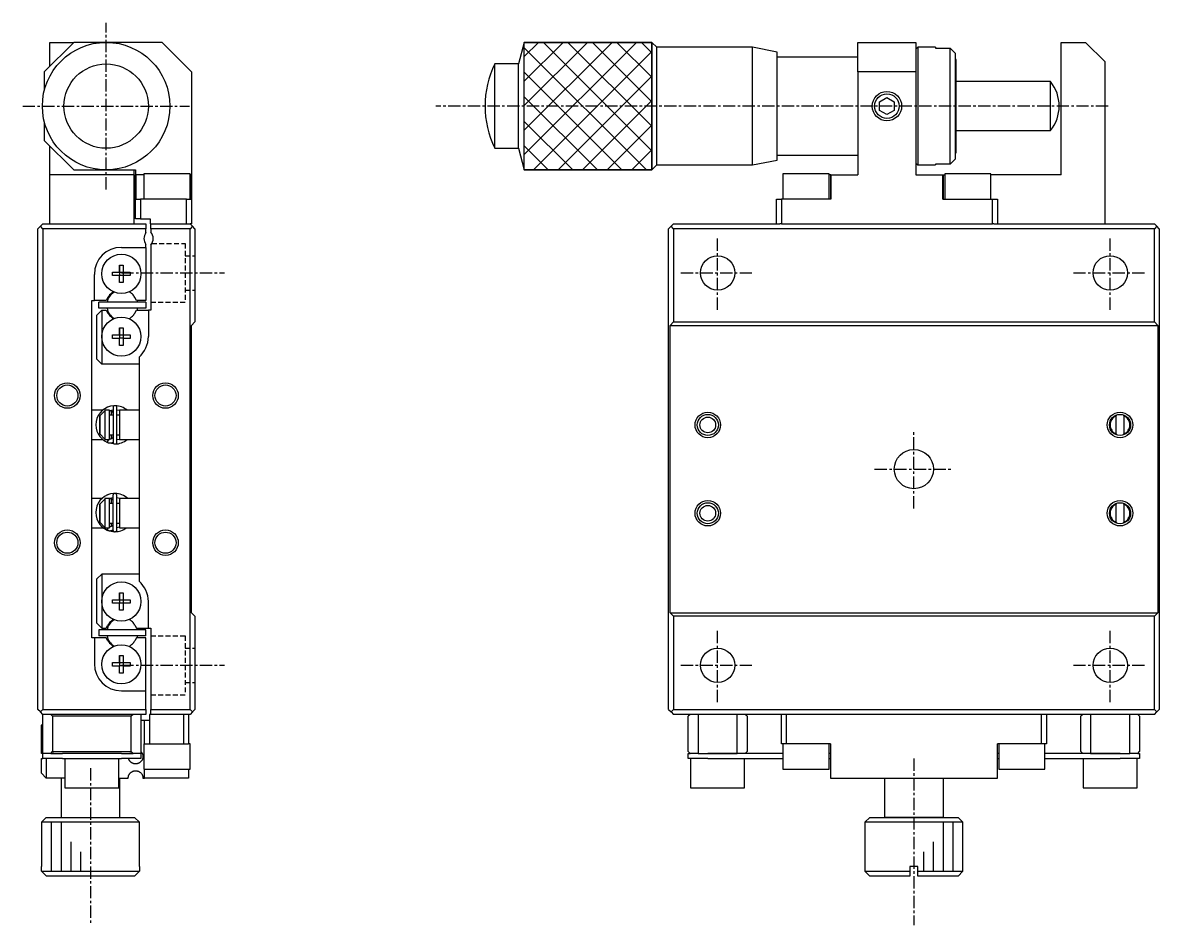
# Model space of a CAD drawing. Extents: x 10 to 344, y 10 to 232.
# Drawn here: x 228.5 to 344.3, y 100.5 to 192.5 of the extents above; entities that cross this region are included whole.
import ezdxf

# ---------------------------------------------------------------- set-up
doc = ezdxf.new("R2010")
doc.units = 0
doc.linetypes.add('CENTER', pattern=[2, 1.25, -0.25, 0.25, -0.25])
doc.linetypes.add('DASHED', pattern=[0.75, 0.5, -0.25])
doc.layers.get('0').update_dxf_attribs({"linetype": 'CONTINUOUS'})
doc.layers.add('CENTER', color=1, linetype='CENTER')

msp = doc.modelspace()

# ---------------------------------------------------------------- linework, layer by layer
at = {"color": 7, "linetype": 'CONTINUOUS'}
for p, q in [((233.65, 190.5), (230.65, 187.5)), ((231.2, 190.5), (233.65, 190.5)), ((231.2, 188.05), (231.2, 190.5)), ((236.95, 190.5), (233.65, 190.5)), ((242.65, 190.5), (236.95, 190.5)), ((245.65, 187.5), (242.65, 190.5)), ((279.555067, 190.499999), (278.965579, 188.3)), ((279.555067, 190.499999), (292.555068, 190.499999)), ((279.555067, 177.500001), (279.555067, 190.499999)), ((292.555068, 184.000246), (292.555068, 190.499999)), ((293.05507, 189.999996), (292.555068, 190.499999)), ((292.555068, 190.499999), (292.555068, 177.500001)), ((293.05507, 184.000227), (293.05507, 189.999996)), ((302.805075, 189.999996), (293.05507, 189.999996)), ((302.805075, 184.000227), (302.805075, 189.999996)), ((305.305074, 189.499997), (302.805075, 189.999996)), ((313.555074, 187.5), (313.555074, 190.5)), ((313.555074, 190.5), (319.455074, 190.5)), ((319.455074, 190.5), (319.455074, 187.5)), ((319.655074, 190), (319.455074, 189.8)), ((319.655074, 190), (319.655074, 178)), ((321.455074, 190), (319.655074, 190)), ((321.455074, 190), (321.455074, 189.91608)), ((334.255074, 177), (334.255074, 190.5)), ((334.255074, 190.5), (336.755074, 190.5)), ((338.755074, 188.5), (336.755074, 190.5)), ((305.305074, 184.000208), (305.305074, 189.499997)), ((313.555074, 189), (305.305074, 189)), ((321.455074, 189.91608), (322.955074, 189.91608)), ((322.955074, 178.08392), (322.955074, 189.91608)), ((322.955074, 189.91608), (323.455074, 189.408327)), ((323.455074, 189.408327), (323.455074, 178.591673)), ((276.555068, 184.000163), (276.555068, 188.3)), ((278.965579, 188.3), (276.555068, 188.3)), ((278.965579, 184.000163), (278.965579, 188.3)), ((323.555074, 188.75), (323.455074, 188.75)), ((323.555074, 179.25), (323.555074, 188.75)), ((338.755074, 172), (338.755074, 188.5)), ((230.65, 187.5), (230.65, 185.599996)), ((245.65, 187.5), (245.65, 177)), ((313.555074, 187.5), (313.555074, 177)), ((319.455074, 187.5), (313.555074, 187.5)), ((319.455074, 187.5), (319.455074, 177)), ((333.177565, 186.499996), (323.555074, 186.499996)), ((333.177565, 184.000095), (333.177565, 186.499996)), ((315.755074, 184.433013), (316.505074, 184.866025)), ((315.755074, 183.566987), (315.755074, 184.433013)), ((316.505074, 184.866025), (317.255074, 184.433013)), ((317.255074, 184.433013), (317.255074, 183.566987)), ((276.555068, 179.7), (276.555068, 184.000163)), ((278.965579, 179.7), (278.965579, 184.000163)), ((279.555067, 177.500001), (279.555067, 184.000246)), ((293.05507, 178.000004), (293.05507, 184.000227)), ((302.805075, 178.000004), (302.805075, 184.000227)), ((305.305074, 178.500003), (305.305074, 184.000208)), ((316.505074, 183.133975), (315.755074, 183.566987)), ((317.255074, 183.566987), (316.505074, 183.133975)), ((333.177565, 181.500004), (333.177565, 184.000095)), ((230.65, 182.400004), (230.65, 180.5)), ((323.555074, 181.500004), (333.177565, 181.500004)), ((230.65, 180.5), (233.65, 177.5)), ((231.2, 177), (231.2, 179.95)), ((276.555068, 179.7), (278.965579, 179.7)), ((278.965579, 179.7), (279.555067, 177.500001)), ((302.805075, 178.000004), (305.305074, 178.500003)), ((305.305074, 179), (313.555074, 179)), ((323.455074, 178.591673), (322.955074, 178.08392)), ((323.455074, 179.25), (323.555074, 179.25)), ((233.65, 177.5), (236.95, 177.5)), ((236.95, 177.5), (239.95, 177.5)), ((239.8, 177), (239.8, 177.5)), ((239.95, 177.5), (239.95, 177)), ((292.555068, 177.500001), (279.555067, 177.500001)), ((292.555068, 177.500001), (293.05507, 178.000004)), ((293.05507, 178.000004), (302.805075, 178.000004)), ((319.455074, 178.2), (319.655074, 178)), ((319.655074, 178), (321.455074, 178)), ((321.455074, 178.08392), (321.455074, 178)), ((322.955074, 178.08392), (321.455074, 178.08392)), ((239.8, 177), (231.2, 177)), ((231.2, 172), (231.2, 177)), ((239.8, 172), (239.8, 177)), ((239.95, 177), (239.990264, 177)), ((239.95, 174.5), (239.95, 177)), ((239.990264, 177), (239.990264, 174.5)), ((240.8, 177), (239.990264, 177)), ((245.5, 177.1), (240.8, 177.1)), ((240.8, 177.1), (240.8, 174.5)), ((245.5, 174.5), (245.5, 177.1)), ((245.580821, 177), (245.5, 177)), ((245.580821, 174.5), (245.580821, 177)), ((245.580821, 177), (245.65, 177)), ((245.65, 177), (245.65, 174.5)), ((310.605074, 177.1), (305.905074, 177.1)), ((305.905074, 177.1), (305.905074, 174.5)), ((310.605074, 174.5), (310.605074, 177.1)), ((310.773229, 177), (310.605074, 177)), ((310.773229, 174.5), (310.773229, 177)), ((310.773229, 177), (310.802602, 177)), ((310.802602, 177), (310.802602, 174.5)), ((310.802602, 177), (313.555074, 177)), ((319.455074, 177), (322.207546, 177)), ((322.207546, 174.5), (322.207546, 177)), ((322.207546, 177), (322.236919, 177)), ((322.236919, 177), (322.236919, 174.5)), ((322.236919, 177), (322.405074, 177)), ((327.105074, 177.1), (322.405074, 177.1)), ((322.405074, 177.1), (322.405074, 174.5)), ((327.105074, 174.5), (327.105074, 177.1)), ((334.255074, 177), (327.105074, 177)), ((239.95, 172.5), (239.95, 174.5)), ((239.95, 174.5), (240.45, 174.5)), ((240.45, 174.5), (240.45, 172.5)), ((245.15, 174.5), (240.45, 174.5)), ((245.15, 172), (245.15, 174.5)), ((245.15, 174.5), (245.65, 174.5)), ((245.65, 174.5), (245.65, 172)), ((305.255074, 172), (305.255074, 174.5)), ((305.255074, 174.5), (305.755074, 174.5)), ((305.755074, 174.5), (305.755074, 172)), ((310.802602, 174.5), (305.755074, 174.5)), ((322.207546, 174.5), (327.255074, 174.5)), ((327.255074, 172), (327.255074, 174.5)), ((327.255074, 174.5), (327.755074, 174.5)), ((327.755074, 174.5), (327.755074, 172)), ((230.25, 171.75), (230, 171.5)), ((230, 122.5), (230, 171.5)), ((230.25, 171.75), (230.5, 172)), ((230.5, 171.5), (230.25, 171.75)), ((230.5, 172), (241, 172)), ((241, 171.5), (230.5, 171.5)), ((230.5, 171.5), (230.5, 122.5)), ((240.45, 172.5), (239.95, 172.5)), ((240.45, 172.5), (241.45, 172.5)), ((241, 172), (241, 171.5)), ((241, 171.1), (241, 171.5)), ((241.45, 172.5), (241.45, 172)), ((241.45, 172), (241.5, 172)), ((241.5, 172), (245.5, 172)), ((241.5, 171.5), (241.5, 172)), ((241.5, 171.5), (241.5, 171.161438)), ((245.5, 171.5), (241.5, 171.5)), ((245.65, 172), (245.5, 172)), ((245.5, 172), (245.75, 171.75)), ((245.75, 171.75), (245.5, 171.5)), ((245.5, 122.5), (245.5, 171.5)), ((246, 171.5), (245.75, 171.75)), ((246, 171.5), (246, 162)), ((294.505074, 171.75), (294.255074, 171.5)), ((294.255074, 122.5), (294.255074, 171.5)), ((294.755074, 172), (294.505074, 171.75)), ((294.755074, 171.5), (294.505074, 171.75)), ((294.755074, 172), (305.605074, 172)), ((294.755074, 171.5), (294.755074, 162)), ((343.755074, 171.5), (294.755074, 171.5)), ((305.755074, 172), (305.605074, 172)), ((305.755074, 172), (327.255074, 172)), ((327.405074, 172), (327.255074, 172)), ((327.405074, 172), (343.755074, 172)), ((344.005074, 171.75), (343.755074, 172)), ((344.005074, 171.75), (343.755074, 171.5)), ((343.755074, 162), (343.755074, 171.5)), ((344.255074, 171.5), (344.005074, 171.75)), ((344.255074, 171.5), (344.255074, 122.5)), ((238.5, 169.6), (241, 169.6)), ((241, 169.6), (241, 169.9)), ((241, 169.6), (241, 164.2)), ((241.5, 169.838562), (241.5, 163.2)), ((235.75, 164.2), (235.75, 166.85)), ((237.613639, 166.72), (237.613639, 167.08)), ((237.613639, 167.08), (238.32, 167.08)), ((238.32, 167.786361), (238.68, 167.786361)), ((238.32, 167.08), (238.32, 167.786361)), ((238.32, 167.786361), (238.32, 167.08)), ((238.330372, 167.069628), (238.32, 167.08)), ((238.330372, 167.069628), (238.669628, 167.069628)), ((238.330372, 166.730372), (238.330372, 167.069628)), ((238.669628, 167.069628), (238.68, 167.08)), ((238.669628, 167.069628), (238.669628, 166.730372)), ((238.68, 167.786361), (238.68, 167.08)), ((238.68, 167.08), (239.386361, 167.08)), ((239.386361, 167.08), (239.386361, 166.72)), ((238.32, 166.72), (237.613639, 166.72)), ((238.330372, 166.730372), (238.32, 166.72)), ((238.32, 166.013639), (238.32, 166.72)), ((238.32, 166.013639), (238.32, 166.72)), ((238.68, 166.013639), (238.32, 166.013639)), ((238.669628, 166.730372), (238.330372, 166.730372)), ((238.669628, 166.730372), (238.68, 166.72)), ((238.68, 166.72), (238.68, 166.013639)), ((239.386361, 166.72), (238.68, 166.72)), ((237.125185, 164.49375), (236.955588, 164.2)), ((240.044412, 164.2), (239.874815, 164.49375)), ((235.5, 164.2), (235.75, 164.2)), ((235.5, 162), (235.5, 164.2)), ((236.955588, 164.2), (235.75, 164.2)), ((241, 164), (236.2, 164)), ((236.2, 163.4), (236.2, 164)), ((241, 163.4), (236.2, 163.4)), ((241, 164.2), (240.044412, 164.2)), ((241, 164), (241, 163.4)), ((236, 162.7), (236.5, 163.2)), ((236, 158.2), (236, 162.7)), ((236.5, 163.2), (236.5, 160.5)), ((236.5, 163.2), (236.955588, 163.2)), ((236.955588, 163.2), (237.125185, 162.90625)), ((239.874815, 162.90625), (240.044412, 163.2)), ((240.044412, 163.2), (241.25, 163.2)), ((241.25, 163.2), (241.25, 160.5)), ((241.5, 163.2), (241.25, 163.2)), ((235.5, 129.8), (235.5, 162)), ((238.32, 161.386361), (238.68, 161.386361)), ((238.32, 160.68), (238.32, 161.386361)), ((238.32, 161.386361), (238.32, 160.68)), ((238.68, 161.386361), (238.68, 160.68)), ((245.65, 161.65), (246, 162)), ((245.65, 132.35), (245.65, 161.65)), ((294.405074, 161.65), (294.755074, 162)), ((294.405074, 132.35), (294.405074, 161.65)), ((294.405074, 161.65), (344.105074, 161.65)), ((294.755074, 162), (343.755074, 162)), ((343.755074, 162), (344.105074, 161.65)), ((344.105074, 161.65), (344.105074, 132.35)), ((236.5, 160.5), (236.5, 157.7)), ((237.613639, 160.32), (237.613639, 160.68)), ((237.613639, 160.68), (238.32, 160.68)), ((238.32, 160.32), (237.613639, 160.32)), ((238.330372, 160.669628), (238.32, 160.68)), ((238.330372, 160.330372), (238.32, 160.32)), ((238.32, 159.613639), (238.32, 160.32)), ((238.32, 159.613639), (238.32, 160.32)), ((238.330372, 160.669628), (238.669628, 160.669628)), ((238.330372, 160.330372), (238.330372, 160.669628)), ((238.669628, 160.330372), (238.330372, 160.330372)), ((238.669628, 160.669628), (238.68, 160.68)), ((238.669628, 160.669628), (238.669628, 160.330372)), ((238.669628, 160.330372), (238.68, 160.32)), ((238.68, 160.68), (239.386361, 160.68)), ((238.68, 160.32), (238.68, 159.613639)), ((239.386361, 160.32), (238.68, 160.32)), ((239.386361, 160.68), (239.386361, 160.32)), ((238.68, 159.613639), (238.32, 159.613639)), ((236.5, 157.7), (236, 158.2)), ((240.3, 157.7), (236.5, 157.7)), ((240.3, 158.420938), (240.3, 135.579062)), ((236.593875, 153), (235.5, 153)), ((236.3, 152.416515), (236.8, 152.945683)), ((236.594713, 153), (236.594607, 153)), ((236.595061, 153), (236.594958, 153)), ((236.8, 153), (236.8, 152.945683)), ((237.3, 153), (236.8, 153)), ((236.8, 152.945683), (236.8, 150.054317)), ((237.081276, 153.300011), (237.071022, 153.295589)), ((237.075434, 153.296655), (237.072173, 153.296089)), ((237.133503, 153.320889), (237.080836, 153.300863)), ((237.29982, 152.9586), (237.647848, 153.046046)), ((237.299986, 152.951748), (237.309771, 152.953375)), ((237.3, 150), (237.3, 153)), ((237.309771, 152.953375), (237.324492, 152.955181)), ((237.324492, 152.955181), (237.33929, 152.956234)), ((237.33929, 152.956234), (237.354125, 152.956529)), ((237.354125, 152.956529), (237.368959, 152.956065)), ((237.368959, 152.956065), (237.383752, 152.954845)), ((237.383752, 152.954845), (237.398464, 152.95287)), ((237.398464, 152.95287), (237.413057, 152.950146)), ((237.413057, 152.950146), (237.427492, 152.946682)), ((237.427492, 152.946682), (237.441731, 152.942488)), ((237.441731, 152.942488), (237.455738, 152.937575)), ((237.455738, 152.937575), (237.469476, 152.931959)), ((237.469476, 152.931959), (237.48291, 152.925654)), ((237.48291, 152.925654), (237.496006, 152.91868)), ((237.496006, 152.91868), (237.508731, 152.911056)), ((237.5, 152.5), (237.5, 152.91675)), ((237.508731, 152.911056), (237.521054, 152.902803)), ((237.521054, 152.902803), (237.532945, 152.893943)), ((237.532945, 152.893943), (237.544375, 152.884502)), ((237.544375, 152.884502), (237.555316, 152.874505)), ((237.555316, 152.874505), (237.565744, 152.863978)), ((237.565744, 152.863978), (237.575634, 152.852949)), ((237.64785, 153.258046), (237.64785, 149.758046)), ((237.82591, 153.45682), (237.725286, 153.453193)), ((238.04785, 149.758046), (238.04785, 153.258046)), ((238.047852, 153.045727), (238.300113, 152.991421)), ((238.3, 153), (238.3, 152.5)), ((238.3, 153), (238.3, 150)), ((240.3, 153), (238.3, 153)), ((236.3, 150.583485), (236.3, 152.416515)), ((236.3, 152.416515), (236.3, 150.583485)), ((237.64785, 152.5), (237.3, 152.5)), ((237.575634, 152.852949), (237.584964, 152.841446)), ((237.584964, 152.841446), (237.593711, 152.8295)), ((237.593711, 152.8295), (237.601858, 152.81714)), ((237.601858, 152.81714), (237.609386, 152.804398)), ((237.609386, 152.804398), (237.616278, 152.791305)), ((237.616278, 152.791305), (237.622521, 152.777893)), ((237.622521, 152.777893), (237.628099, 152.764195)), ((237.628099, 152.764195), (237.633003, 152.750245)), ((237.633003, 152.750245), (237.63722, 152.736075)), ((237.63722, 152.736075), (237.640744, 152.721719)), ((237.640744, 152.721719), (237.643566, 152.707212)), ((237.643566, 152.707212), (237.64568, 152.692588)), ((237.64568, 152.692588), (237.647084, 152.677881)), ((237.647084, 152.677881), (237.647773, 152.663126)), ((237.647773, 152.663126), (237.64785, 152.656435)), ((238.3, 152.5), (238.04785, 152.5)), ((238.3, 152.5), (238.3, 150.5)), ((238.3, 152.5), (238.3, 150.5)), ((339.855074, 152.498389), (339.855074, 152.416515)), ((339.855074, 150.583485), (339.855074, 152.416515)), ((340.655074, 152.416515), (340.655074, 152.498389)), ((340.655074, 152.416515), (340.655074, 150.583485)), ((236.8, 150.054317), (236.3, 150.583485)), ((339.855074, 150.583485), (339.855074, 150.501611)), ((340.655074, 150.501611), (340.655074, 150.583485)), ((235.5, 150), (236.61334, 150)), ((236.8, 150.054317), (236.8, 150)), ((236.8, 150), (237.3, 150)), ((237.071964, 149.720038), (237.141641, 149.948326)), ((237.077502, 149.731062), (237.077295, 149.725666)), ((237.077295, 149.725666), (237.077596, 149.72134)), ((237.078215, 149.737496), (237.077502, 149.731062)), ((237.077596, 149.72134), (237.07806, 149.719125)), ((237.07806, 149.719125), (237.080836, 149.71523)), ((237.079429, 149.744927), (237.078215, 149.737496)), ((237.081137, 149.753311), (237.079429, 149.744927)), ((237.080836, 149.71523), (237.111226, 149.703076)), ((237.08333, 149.762594), (237.081137, 149.753311)), ((237.085992, 149.772721), (237.08333, 149.762594)), ((237.089107, 149.783627), (237.085992, 149.772721)), ((237.092658, 149.795247), (237.089107, 149.783627)), ((237.09662, 149.807508), (237.092658, 149.795247)), ((237.100971, 149.820335), (237.09662, 149.807508)), ((237.105683, 149.833648), (237.100971, 149.820335)), ((237.110726, 149.847365), (237.105683, 149.833648)), ((237.116071, 149.861402), (237.110726, 149.847365)), ((237.111226, 149.703076), (237.143887, 149.691823)), ((237.121684, 149.875671), (237.116071, 149.861402)), ((237.12753, 149.890086), (237.121684, 149.875671)), ((237.133573, 149.904556), (237.12753, 149.890086)), ((237.132831, 149.694965), (237.820526, 149.559366)), ((237.139776, 149.918992), (237.133573, 149.904556)), ((237.146101, 149.933306), (237.139776, 149.918992)), ((237.141641, 149.948326), (237.167078, 150.00001)), ((237.143887, 149.691823), (237.17706, 149.682218)), ((237.152508, 149.947409), (237.146101, 149.933306)), ((237.158958, 149.961214), (237.152508, 149.947409)), ((237.165412, 149.974636), (237.158958, 149.961214)), ((237.171828, 149.987591), (237.165412, 149.974636)), ((237.178169, 150), (237.171828, 149.987591)), ((237.17706, 149.682218), (237.210661, 149.674284)), ((237.210661, 149.674284), (237.244608, 149.66804)), ((237.244608, 149.66804), (237.278819, 149.663501)), ((237.278819, 149.663501), (237.313209, 149.660677)), ((237.303514, 150.063718), (237.299988, 150.064344)), ((237.3, 150.5), (237.64785, 150.5)), ((237.318204, 150.06159), (237.303514, 150.063718)), ((237.313209, 149.660677), (237.347695, 149.659576)), ((237.332982, 150.060215), (237.318204, 150.06159)), ((237.347807, 150.059597), (237.332982, 150.060215)), ((237.347695, 149.659576), (237.382191, 149.660199)), ((237.362643, 150.059737), (237.347807, 150.059597)), ((237.377448, 150.060635), (237.362643, 150.059737)), ((237.392184, 150.062287), (237.377448, 150.060635)), ((237.382191, 149.660199), (237.416614, 149.662545)), ((237.406812, 150.064687), (237.392184, 150.062287)), ((237.421294, 150.067828), (237.406812, 150.064687)), ((237.416614, 149.662545), (237.45088, 149.666608)), ((237.435594, 150.071701), (237.421294, 150.067828)), ((237.449673, 150.076292), (237.435594, 150.071701)), ((237.463496, 150.08159), (237.449673, 150.076292)), ((237.45088, 149.666608), (237.484904, 149.672378)), ((237.47703, 150.087577), (237.463496, 150.08159)), ((237.490239, 150.094237), (237.47703, 150.087577)), ((237.484904, 149.672378), (237.518605, 149.679842)), ((237.503093, 150.101551), (237.490239, 150.094237)), ((237.5, 150.099781), (237.5, 150.5)), ((237.515559, 150.109499), (237.503093, 150.101551)), ((237.527608, 150.118058), (237.515559, 150.109499)), ((237.518605, 149.679842), (237.551899, 149.68898)), ((237.539211, 150.127206), (237.527608, 150.118058)), ((237.550342, 150.136918), (237.539211, 150.127206)), ((237.560974, 150.147169), (237.550342, 150.136918)), ((237.551899, 149.68898), (237.584704, 149.699772)), ((237.571083, 150.157932), (237.560974, 150.147169)), ((237.580647, 150.16918), (237.571083, 150.157932)), ((237.589644, 150.180883), (237.580647, 150.16918)), ((237.584704, 149.699772), (237.616942, 149.712191)), ((237.598053, 150.193014), (237.589644, 150.180883)), ((237.605857, 150.205542), (237.598053, 150.193014)), ((237.613037, 150.218437), (237.605857, 150.205542)), ((237.61958, 150.231667), (237.613037, 150.218437)), ((237.616942, 149.712191), (237.648531, 149.726208)), ((237.625469, 150.2452), (237.61958, 150.231667)), ((237.630693, 150.259005), (237.625469, 150.2452)), ((237.635239, 150.273048), (237.630693, 150.259005)), ((237.639099, 150.287296), (237.635239, 150.273048)), ((237.642263, 150.301717), (237.639099, 150.287296)), ((237.644725, 150.316275), (237.642263, 150.301717)), ((237.646479, 150.330937), (237.644725, 150.316275)), ((237.647521, 150.345668), (237.646479, 150.330937)), ((237.64785, 150.359658), (237.647521, 150.345668)), ((237.648531, 149.726208), (237.650289, 149.727044)), ((238.04785, 150.5), (238.3, 150.5)), ((238.300134, 150.024813), (238.047877, 149.970065)), ((238.3, 150.5), (238.3, 150)), ((238.3, 150), (240.3, 150)), ((236.517361, 144), (235.5, 144)), ((236.3, 143.416515), (236.8, 143.945683)), ((236.8, 144), (236.8, 143.945683)), ((237.3, 144), (236.8, 144)), ((236.8, 143.945683), (236.8, 141.054317)), ((237.070537, 144.358054), (237.017626, 144.334468)), ((237.064694, 144.354697), (237.061433, 144.354132)), ((237.122763, 144.378932), (237.070097, 144.358905)), ((237.247174, 144.000113), (237.295054, 144.018886)), ((237.251124, 144.000079), (237.299754, 144.011524)), ((237.295054, 144.018886), (237.637109, 144.104088)), ((237.299754, 144.011524), (237.313753, 144.013224)), ((237.3, 141), (237.3, 144)), ((237.432504, 144), (237.3, 144)), ((237.313753, 144.013224), (237.328551, 144.014276)), ((237.328551, 144.014276), (237.343386, 144.014572)), ((237.343386, 144.014572), (237.35822, 144.014108)), ((237.35822, 144.014108), (237.373012, 144.012887)), ((237.373012, 144.012887), (237.387725, 144.010912)), ((237.387725, 144.010912), (237.402317, 144.008189)), ((237.402317, 144.008189), (237.416752, 144.004725)), ((237.416752, 144.004725), (237.430992, 144.00053)), ((237.430992, 144.00053), (237.444999, 143.995618)), ((237.444999, 143.995618), (237.458737, 143.990001)), ((237.458737, 143.990001), (237.472171, 143.983697)), ((237.472171, 143.983697), (237.485267, 143.976723)), ((237.485267, 143.976723), (237.497992, 143.969098)), ((237.497992, 143.969098), (237.510315, 143.960845)), ((237.5, 143.5), (237.5, 143.967826)), ((237.510315, 143.960845), (237.522206, 143.951986)), ((237.522206, 143.951986), (237.533635, 143.942545)), ((237.533635, 143.942545), (237.544577, 143.932548)), ((237.544577, 143.932548), (237.555005, 143.922021)), ((237.555005, 143.922021), (237.564895, 143.910992)), ((237.564895, 143.910992), (237.574224, 143.899489)), ((237.574224, 143.899489), (237.582972, 143.887543)), ((237.582972, 143.887543), (237.591119, 143.875183)), ((237.591119, 143.875183), (237.598647, 143.862441)), ((237.598647, 143.862441), (237.605539, 143.849347)), ((237.605539, 143.849347), (237.611781, 143.835936)), ((237.611781, 143.835936), (237.61736, 143.822238)), ((237.61736, 143.822238), (237.622263, 143.808287)), ((237.622263, 143.808287), (237.626481, 143.794117)), ((237.626481, 143.794117), (237.630005, 143.779762)), ((237.630005, 143.779762), (237.632826, 143.765255)), ((237.632826, 143.765255), (237.634941, 143.750631)), ((237.634941, 143.750631), (237.636344, 143.735924)), ((237.636344, 143.735924), (237.637034, 143.721168)), ((237.637034, 143.721168), (237.63711, 143.714478)), ((237.63711, 144.316089), (237.63711, 140.816089)), ((237.815171, 144.514862), (237.714547, 144.511236)), ((238.03711, 140.816089), (238.03711, 144.316089)), ((238.037113, 144.10377), (238.332936, 144.035537)), ((238.3, 144), (238.3, 143.5)), ((238.3, 144), (238.3, 141)), ((240.3, 144), (238.3, 144)), ((238.332936, 144.035537), (238.427821, 144.000135)), ((236.3, 141.583485), (236.3, 143.416515)), ((236.3, 143.416515), (236.3, 141.583485)), ((237.63711, 143.5), (237.3, 143.5)), ((238.3, 143.5), (238.03711, 143.5)), ((238.3, 143.5), (238.3, 141.5)), ((238.3, 143.5), (238.3, 141.5)), ((339.855074, 143.498389), (339.855074, 143.416515)), ((339.855074, 141.583485), (339.855074, 143.416515)), ((340.655074, 143.416515), (340.655074, 143.498389)), ((340.655074, 143.416515), (340.655074, 141.583485)), ((236.8, 141.054317), (236.3, 141.583485)), ((237.3, 141.5), (237.63711, 141.5)), ((237.5, 141.164423), (237.5, 141.5)), ((237.60884, 141.289709), (237.602298, 141.27648)), ((237.61473, 141.303243), (237.60884, 141.289709)), ((237.619954, 141.317048), (237.61473, 141.303243)), ((237.6245, 141.331091), (237.619954, 141.317048)), ((237.62836, 141.345339), (237.6245, 141.331091)), ((237.631524, 141.359759), (237.62836, 141.345339)), ((237.633986, 141.374317), (237.631524, 141.359759)), ((237.63574, 141.38898), (237.633986, 141.374317)), ((237.636782, 141.403711), (237.63574, 141.38898)), ((237.63711, 141.4177), (237.636782, 141.403711)), ((238.03711, 141.5), (238.3, 141.5)), ((238.3, 141.5), (238.3, 141)), ((339.855074, 141.583485), (339.855074, 141.501611)), ((340.655074, 141.501611), (340.655074, 141.583485)), ((235.5, 141), (236.677136, 141)), ((236.67718, 141), (236.677391, 141)), ((236.678294, 141), (236.678582, 141)), ((236.8, 141.054317), (236.8, 141)), ((236.8, 141), (237.3, 141)), ((237.061226, 140.778084), (237.128009, 141.000003)), ((237.066733, 140.788707), (237.066559, 140.783468)), ((237.066559, 140.783468), (237.066875, 140.779263)), ((237.067395, 140.79495), (237.066733, 140.788707)), ((237.066875, 140.779263), (237.067321, 140.777167)), ((237.067321, 140.777167), (237.070097, 140.773273)), ((237.068542, 140.802158), (237.067395, 140.79495)), ((237.070166, 140.81029), (237.068542, 140.802158)), ((237.070097, 140.773273), (237.100487, 140.761119)), ((237.072258, 140.819296), (237.070166, 140.81029)), ((237.074805, 140.829123), (237.072258, 140.819296)), ((237.077792, 140.839713), (237.074805, 140.829123)), ((237.081203, 140.851002), (237.077792, 140.839713)), ((237.085015, 140.862923), (237.081203, 140.851002)), ((237.089206, 140.875406), (237.085015, 140.862923)), ((237.093753, 140.888375), (237.089206, 140.875406)), ((237.098626, 140.901754), (237.093753, 140.888375)), ((237.103798, 140.915464), (237.098626, 140.901754)), ((237.100487, 140.761119), (237.133148, 140.749866)), ((237.109238, 140.929421), (237.103798, 140.915464)), ((237.114912, 140.943544), (237.109238, 140.929421)), ((237.120788, 140.957747), (237.114912, 140.943544)), ((237.126831, 140.971948), (237.120788, 140.957747)), ((237.122092, 140.753008), (237.809787, 140.617408)), ((237.133004, 140.98606), (237.126831, 140.971948)), ((237.139271, 141), (237.133004, 140.98606)), ((237.133148, 140.749866), (237.16632, 140.74026)), ((237.16632, 140.74026), (237.199922, 140.732326)), ((237.199922, 140.732326), (237.233869, 140.726082)), ((237.233869, 140.726082), (237.26808, 140.721543)), ((237.26808, 140.721543), (237.30247, 140.71872)), ((237.307465, 141.119633), (237.299987, 141.12062)), ((237.30247, 140.71872), (237.336955, 140.717619)), ((237.322242, 141.118258), (237.307465, 141.119633)), ((237.337068, 141.11764), (237.322242, 141.118258)), ((237.336955, 140.717619), (237.371452, 140.718242)), ((237.351903, 141.11778), (237.337068, 141.11764)), ((237.366709, 141.118678), (237.351903, 141.11778)), ((237.381445, 141.120329), (237.366709, 141.118678)), ((237.371452, 140.718242), (237.405875, 140.720588)), ((237.396073, 141.12273), (237.381445, 141.120329)), ((237.410555, 141.125871), (237.396073, 141.12273)), ((237.405875, 140.720588), (237.440141, 140.724651)), ((237.424854, 141.129743), (237.410555, 141.125871)), ((237.438934, 141.134335), (237.424854, 141.129743)), ((237.452757, 141.139632), (237.438934, 141.134335)), ((237.440141, 140.724651), (237.474165, 140.730421)), ((237.466291, 141.14562), (237.452757, 141.139632)), ((237.4795, 141.15228), (237.466291, 141.14562)), ((237.474165, 140.730421), (237.507866, 140.737884)), ((237.492354, 141.159594), (237.4795, 141.15228)), ((237.50482, 141.167542), (237.492354, 141.159594)), ((237.516869, 141.176101), (237.50482, 141.167542)), ((237.507866, 140.737884), (237.54116, 140.747023)), ((237.528472, 141.185249), (237.516869, 141.176101)), ((237.539603, 141.194961), (237.528472, 141.185249)), ((237.550235, 141.205212), (237.539603, 141.194961)), ((237.54116, 140.747023), (237.573965, 140.757815)), ((237.560344, 141.215975), (237.550235, 141.205212)), ((237.569908, 141.227222), (237.560344, 141.215975)), ((237.578904, 141.238926), (237.569908, 141.227222)), ((237.573965, 140.757815), (237.606203, 140.770234)), ((237.587314, 141.251057), (237.578904, 141.238926)), ((237.595117, 141.263585), (237.587314, 141.251057)), ((237.602298, 141.27648), (237.595117, 141.263585)), ((237.606203, 140.770234), (237.637792, 140.784251)), ((237.637792, 140.784251), (237.63955, 140.785087)), ((238.300152, 141.086187), (238.037138, 141.028108)), ((238.3, 141), (240.3, 141)), ((236, 135.8), (236.5, 136.3)), ((236, 131.3), (236, 135.8)), ((236.5, 136.3), (236.5, 133.5)), ((240.3, 136.3), (236.5, 136.3)), ((238.32, 134.386361), (238.68, 134.386361)), ((238.32, 133.68), (238.32, 134.386361)), ((238.32, 134.386361), (238.32, 133.68)), ((238.68, 134.386361), (238.68, 133.68)), ((236.5, 133.5), (236.5, 130.8)), ((237.613639, 133.32), (237.613639, 133.68)), ((237.613639, 133.68), (238.32, 133.68)), ((238.32, 133.32), (237.613639, 133.32)), ((238.330372, 133.669628), (238.32, 133.68)), ((238.330372, 133.330372), (238.32, 133.32)), ((238.32, 132.613639), (238.32, 133.32)), ((238.32, 132.613639), (238.32, 133.32)), ((238.330372, 133.669628), (238.669628, 133.669628)), ((238.330372, 133.330372), (238.330372, 133.669628)), ((238.669628, 133.330372), (238.330372, 133.330372)), ((238.669628, 133.669628), (238.68, 133.68)), ((238.669628, 133.669628), (238.669628, 133.330372)), ((238.669628, 133.330372), (238.68, 133.32)), ((238.68, 133.68), (239.386361, 133.68)), ((238.68, 133.32), (238.68, 132.613639)), ((239.386361, 133.32), (238.68, 133.32)), ((239.386361, 133.68), (239.386361, 133.32)), ((241.25, 130.8), (241.25, 133.5)), ((238.68, 132.613639), (238.32, 132.613639)), ((246, 132), (245.65, 132.35)), ((294.755074, 132), (294.405074, 132.35)), ((294.405074, 132.35), (344.105074, 132.35)), ((344.105074, 132.35), (343.755074, 132)), ((236.5, 130.8), (236, 131.3)), ((236.955588, 130.8), (237.125185, 131.09375)), ((239.874815, 131.09375), (240.044412, 130.8)), ((246, 132), (246, 122.5)), ((294.755074, 132), (294.755074, 122.5)), ((343.755074, 132), (294.755074, 132)), ((343.755074, 122.5), (343.755074, 132)), ((235.75, 129.8), (235.5, 129.8)), ((235.75, 129.8), (235.75, 127.15)), ((236.955588, 129.8), (235.75, 129.8)), ((236.2, 130.6), (236.2, 130)), ((241, 130.6), (236.2, 130.6)), ((241, 130), (236.2, 130)), ((236.5, 130.8), (236.955588, 130.8)), ((237.125185, 129.50625), (236.955588, 129.8)), ((240.044412, 129.8), (239.874815, 129.50625)), ((240.044412, 130.8), (241.25, 130.8)), ((241, 129.8), (240.044412, 129.8)), ((241, 130), (241, 130.6)), ((241, 124.4), (241, 129.8)), ((241.25, 130.8), (241.5, 130.8)), ((241.5, 130.8), (241.5, 122.5)), ((238.32, 127.986361), (238.68, 127.986361)), ((238.32, 127.28), (238.32, 127.986361)), ((238.32, 127.986361), (238.32, 127.28)), ((238.68, 127.986361), (238.68, 127.28)), ((237.613639, 126.92), (237.613639, 127.28)), ((237.613639, 127.28), (238.32, 127.28)), ((238.32, 126.92), (237.613639, 126.92)), ((238.330372, 127.269628), (238.32, 127.28)), ((238.330372, 126.930372), (238.32, 126.92)), ((238.32, 126.213639), (238.32, 126.92)), ((238.32, 126.213639), (238.32, 126.92)), ((238.330372, 127.269628), (238.669628, 127.269628)), ((238.330372, 126.930372), (238.330372, 127.269628)), ((238.669628, 126.930372), (238.330372, 126.930372)), ((238.669628, 127.269628), (238.68, 127.28)), ((238.669628, 127.269628), (238.669628, 126.930372)), ((238.669628, 126.930372), (238.68, 126.92)), ((238.68, 127.28), (239.386361, 127.28)), ((238.68, 126.92), (238.68, 126.213639)), ((239.386361, 126.92), (238.68, 126.92)), ((239.386361, 127.28), (239.386361, 126.92)), ((238.68, 126.213639), (238.32, 126.213639)), ((238.5, 124.4), (241, 124.4)), ((241, 122.5), (241, 124.4)), ((230.25, 122.25), (230, 122.5)), ((230.25, 122.25), (230.5, 122.5)), ((230.5, 122), (230.25, 122.25)), ((230.5, 122.5), (241, 122.5)), ((230.5, 118), (230.5, 122)), ((241, 122), (230.5, 122)), ((231.5, 121.8), (231.3, 122)), ((231.5, 121.8), (231.5, 118.2)), ((239.5, 121.8), (231.5, 121.8)), ((239.7, 122), (239.5, 121.8)), ((239.5, 118.2), (239.5, 121.8)), ((240.5, 122), (240.5, 118)), ((241, 122.5), (241, 122)), ((241.35, 122), (241.35, 121.4)), ((241.5, 122), (241.35, 122)), ((241.5, 122.5), (245.5, 122.5)), ((241.5, 122), (241.5, 122.5)), ((245.5, 122), (241.5, 122)), ((244.85, 119), (244.85, 122)), ((245.35, 122), (245.35, 119)), ((245.5, 122.5), (245.75, 122.25)), ((245.75, 122.25), (245.5, 122)), ((245.75, 122.25), (246, 122.5)), ((294.255074, 122.5), (294.505074, 122.25)), ((294.505074, 122.25), (294.755074, 122.5)), ((294.505074, 122.25), (294.755074, 122)), ((294.755074, 122.5), (343.755074, 122.5)), ((343.755074, 122), (294.755074, 122)), ((296.455074, 122), (296.255074, 121.8)), ((296.255074, 118.2), (296.255074, 121.8)), ((297.255074, 122), (297.255074, 118)), ((301.255074, 118), (301.255074, 122)), ((302.255074, 121.8), (302.055074, 122)), ((302.255074, 121.8), (302.255074, 118.2)), ((305.755074, 119), (305.755074, 122)), ((306.255074, 122), (306.255074, 119)), ((332.255074, 119), (332.255074, 122)), ((332.755074, 122), (332.755074, 119)), ((336.455074, 122), (336.255074, 121.8)), ((336.255074, 118.2), (336.255074, 121.8)), ((337.255074, 122), (337.255074, 118)), ((341.255074, 118), (341.255074, 122)), ((342.255074, 121.8), (342.055074, 122)), ((342.255074, 121.8), (342.255074, 118.2)), ((343.755074, 122.5), (344.005074, 122.25)), ((343.755074, 122), (344.005074, 122.25)), ((344.005074, 122.25), (344.255074, 122.5)), ((230.5, 121.05), (230.35, 120.9)), ((230.35, 118), (230.35, 120.9)), ((240.5, 121.4), (240.85, 121.4)), ((240.85, 121.4), (241.35, 121.4)), ((240.85, 119), (240.85, 121.4)), ((241.35, 121.4), (241.35, 119)), ((231.3, 118), (231.5, 118.2)), ((231.5, 118.2), (239.5, 118.2)), ((239.5, 118.2), (239.7, 118)), ((240.500055, 118.209842), (240.528181, 118.177713)), ((240.528181, 118.177713), (240.556558, 118.14112)), ((240.556558, 118.14112), (240.583453, 118.101551)), ((240.85, 119), (240.8, 119)), ((240.8, 119), (240.8, 116.4)), ((240.85, 119), (241.35, 119)), ((241.35, 119), (244.85, 119)), ((244.85, 119), (245.35, 119)), ((245.5, 119), (245.35, 119)), ((245.5, 116.4), (245.5, 119)), ((296.255074, 118.2), (296.455074, 118)), ((302.055074, 118), (302.255074, 118.2)), ((310.755074, 119), (305.755074, 119)), ((305.905074, 119), (305.905074, 116.4)), ((310.605074, 116.4), (310.605074, 119)), ((310.755074, 119), (310.755074, 115.5)), ((332.755074, 119), (327.755074, 119)), ((327.755074, 115.5), (327.755074, 119)), ((327.905074, 119), (327.905074, 116.4)), ((332.605074, 116.4), (332.605074, 119)), ((336.255074, 118.2), (336.455074, 118)), ((342.055074, 118), (342.255074, 118.2)), ((230.5, 118), (230.35, 118)), ((230.35, 116), (230.35, 117.5)), ((230.35, 117.5), (230.5, 117.5)), ((231.3, 118), (230.5, 118)), ((230.5, 117.5), (230.5, 118)), ((232.5, 117.5), (230.5, 117.5)), ((230.85, 117.5), (230.85, 115.5)), ((231.62822, 118), (231.3, 118)), ((231.3, 118), (231.62822, 118)), ((231.62822, 118), (232.5, 118)), ((238.5, 118), (232.5, 118)), ((232.5, 117.5), (238.5, 117.5)), ((232.75, 117.5), (232.75, 114.5)), ((238.25, 114.5), (238.25, 117.5)), ((238.5, 118), (239.37178, 118)), ((240.5, 117.5), (238.5, 117.5)), ((239.234532, 117.475047), (239.227158, 117.5)), ((239.242744, 117.450424), (239.234532, 117.475047)), ((239.25177, 117.426183), (239.242744, 117.450424)), ((239.264754, 117.395148), (239.25177, 117.426183)), ((239.279047, 117.36486), (239.264754, 117.395148)), ((239.294574, 117.335422), (239.279047, 117.36486)), ((239.310944, 117.307435), (239.294574, 117.335422)), ((239.328387, 117.280361), (239.310944, 117.307435)), ((239.346476, 117.25474), (239.328387, 117.280361)), ((239.36548, 117.23007), (239.346476, 117.25474)), ((239.385315, 117.20641), (239.36548, 117.23007)), ((239.7, 118), (239.37178, 118)), ((239.37178, 118), (239.7, 118)), ((239.406545, 117.18313), (239.385315, 117.20641)), ((239.428534, 117.160954), (239.406545, 117.18313)), ((239.451186, 117.139924), (239.428534, 117.160954)), ((239.474082, 117.120343), (239.451186, 117.139924)), ((239.497495, 117.101887), (239.474082, 117.120343)), ((239.521008, 117.084805), (239.497495, 117.101887)), ((239.544907, 117.068812), (239.521008, 117.084805)), ((239.569114, 117.053915), (239.544907, 117.068812)), ((239.599668, 117.036851), (239.569114, 117.053915)), ((239.630372, 117.021518), (239.599668, 117.036851)), ((239.661281, 117.0078), (239.630372, 117.021518)), ((239.691892, 116.995813), (239.661281, 117.0078)), ((239.722539, 116.985324), (239.691892, 116.995813)), ((240.5, 118), (239.7, 118)), ((239.752735, 116.976408), (239.722539, 116.985324)), ((239.782845, 116.968865), (239.752735, 116.976408)), ((239.812793, 116.962657), (239.782845, 116.968865)), ((240.10293, 116.965757), (240.069467, 116.959576)), ((240.150253, 116.977228), (240.10293, 116.965757)), ((240.195711, 116.991391), (240.150253, 116.977228)), ((240.23949, 117.008122), (240.195711, 116.991391)), ((240.281043, 117.027013), (240.23949, 117.008122)), ((240.320916, 117.04814), (240.281043, 117.027013)), ((240.358662, 117.071115), (240.320916, 117.04814)), ((240.394753, 117.0961), (240.358662, 117.071115)), ((240.429076, 117.122951), (240.394753, 117.0961)), ((240.458737, 117.148921), (240.429076, 117.122951)), ((240.487045, 117.17647), (240.458737, 117.148921)), ((240.522238, 117.215163), (240.487045, 117.17647)), ((240.5, 118), (240.5, 117.5)), ((240.555072, 117.256816), (240.522238, 117.215163)), ((240.585466, 117.301649), (240.555072, 117.256816)), ((240.583453, 118.101551), (240.608396, 118.059186)), ((240.606318, 117.337024), (240.585466, 117.301649)), ((240.625744, 117.374623), (240.606318, 117.337024)), ((240.608396, 118.059186), (240.62018, 118.036689)), ((240.62018, 118.036689), (240.631426, 118.013304)), ((240.641301, 117.409133), (240.625744, 117.374623)), ((240.631426, 118.013304), (240.644372, 117.983457)), ((240.650893, 117.433066), (240.641301, 117.409133)), ((240.644372, 117.983457), (240.652562, 117.962504)), ((240.659916, 117.458083), (240.650893, 117.433066)), ((240.652562, 117.962504), (240.66032, 117.940724)), ((240.668308, 117.484283), (240.659916, 117.458083)), ((240.66032, 117.940724), (240.667603, 117.918051)), ((240.667603, 117.918051), (240.672781, 117.900219)), ((240.674064, 117.504472), (240.668308, 117.484283)), ((240.672781, 117.900219), (240.677638, 117.881779)), ((240.679404, 117.525444), (240.674064, 117.504472)), ((240.677638, 117.881779), (240.681035, 117.86759)), ((240.682732, 117.53999), (240.679404, 117.525444)), ((240.681035, 117.86759), (240.684229, 117.852987)), ((240.685838, 117.554942), (240.682732, 117.53999)), ((240.684229, 117.852987), (240.687196, 117.837985)), ((240.688699, 117.570293), (240.685838, 117.554942)), ((240.687196, 117.837985), (240.689911, 117.822596)), ((240.691291, 117.586036), (240.688699, 117.570293)), ((240.689911, 117.822596), (240.692351, 117.806834)), ((240.693116, 117.598621), (240.691291, 117.586036)), ((240.692351, 117.806834), (240.694494, 117.790712)), ((240.694754, 117.611451), (240.693116, 117.598621)), ((240.694494, 117.790712), (240.695975, 117.777597)), ((240.69619, 117.624501), (240.694754, 117.611451)), ((240.695975, 117.777597), (240.697242, 117.764257)), ((240.69716, 117.634794), (240.69619, 117.624501)), ((240.697995, 117.645211), (240.69716, 117.634794)), ((240.697242, 117.764257), (240.698282, 117.750736)), ((240.698692, 117.655729), (240.697995, 117.645211)), ((240.698282, 117.750736), (240.698921, 117.740208)), ((240.699244, 117.666323), (240.698692, 117.655729)), ((240.698921, 117.740208), (240.699415, 117.729591)), ((240.699639, 117.676742), (240.699244, 117.666323)), ((240.699415, 117.729591), (240.699761, 117.718915)), ((240.69989, 117.687217), (240.699639, 117.676742)), ((240.699761, 117.718915), (240.699955, 117.708211)), ((240.699996, 117.697717), (240.69989, 117.687217)), ((240.699955, 117.708211), (240.699996, 117.697717)), ((296.255074, 117.5), (296.255074, 118)), ((296.255074, 118), (296.455074, 118)), ((298.255074, 117.5), (296.255074, 117.5)), ((297.255074, 118), (296.455074, 118)), ((296.505074, 117.5), (296.505074, 114.5)), ((297.255074, 118), (298.255074, 118)), ((297.255074, 118), (298.255074, 118)), ((298.255074, 118), (301.255074, 118)), ((301.255074, 118), (298.255074, 118)), ((298.255074, 117.5), (305.905074, 117.5)), ((305.905074, 118), (301.255074, 118)), ((302.005074, 114.5), (302.005074, 117.5)), ((310.755074, 118), (310.605074, 118)), ((310.605074, 117.5), (310.755074, 117.5)), ((327.905074, 118), (327.755074, 118)), ((327.755074, 117.5), (327.905074, 117.5)), ((337.255074, 118), (332.605074, 118)), ((332.605074, 117.5), (340.255074, 117.5)), ((336.505074, 117.5), (336.505074, 114.5)), ((337.255074, 118), (340.255074, 118)), ((340.255074, 118), (337.255074, 118)), ((340.255074, 118), (341.255074, 118)), ((340.255074, 118), (341.255074, 118)), ((342.255074, 117.5), (340.255074, 117.5)), ((342.055074, 118), (341.255074, 118)), ((342.005074, 114.5), (342.005074, 117.5)), ((342.055074, 118), (342.255074, 118)), ((342.255074, 118), (342.255074, 117.5)), ((230.35, 116), (230.85, 115.5)), ((239.264086, 115.803352), (239.275881, 115.828731)), ((239.275881, 115.828731), (239.288554, 115.853537)), ((239.288554, 115.853537), (239.302278, 115.878094)), ((239.302278, 115.878094), (239.316837, 115.901998)), ((239.316837, 115.901998), (239.332175, 115.925197)), ((239.332175, 115.925197), (239.348139, 115.947507)), ((239.348139, 115.947507), (239.364793, 115.969076)), ((239.364793, 115.969076), (239.388361, 115.997049)), ((239.388361, 115.997049), (239.413019, 116.023591)), ((239.413019, 116.023591), (239.438623, 116.048629)), ((239.438623, 116.048629), (239.458697, 116.066676)), ((239.458697, 116.066676), (239.479217, 116.083835)), ((239.479217, 116.083835), (239.501319, 116.100987)), ((239.501319, 116.100987), (239.523811, 116.117141)), ((239.523811, 116.117141), (239.554735, 116.137387)), ((239.554735, 116.137387), (239.586167, 116.155837)), ((239.586167, 116.155837), (239.617952, 116.172491)), ((239.617952, 116.172491), (239.642288, 116.183969)), ((239.642288, 116.183969), (239.666729, 116.194448)), ((239.666729, 116.194448), (239.700926, 116.207434)), ((239.700926, 116.207434), (239.73531, 116.218615)), ((239.73531, 116.218615), (239.769614, 116.227984)), ((239.769614, 116.227984), (239.804247, 116.235701)), ((239.804247, 116.235701), (239.838629, 116.241685)), ((239.851584, 116.956485), (239.812793, 116.962657)), ((239.838629, 116.241685), (239.873153, 116.246052)), ((239.889935, 116.952409), (239.851584, 116.956485)), ((239.873153, 116.246052), (239.907283, 116.248783)), ((239.939465, 116.950075), (239.889935, 116.952409)), ((239.907283, 116.248783), (239.941088, 116.249947)), ((239.987973, 116.950963), (239.939465, 116.950075)), ((239.941088, 116.249947), (239.985081, 116.249179)), ((239.985081, 116.249179), (240.028319, 116.2459)), ((240.035275, 116.954864), (239.987973, 116.950963)), ((240.028319, 116.2459), (240.070508, 116.240255)), ((240.069467, 116.959576), (240.035275, 116.954864)), ((240.070508, 116.240255), (240.112165, 116.232258)), ((240.112165, 116.232258), (240.152637, 116.222107)), ((240.152637, 116.222107), (240.192396, 116.20975)), ((240.192396, 116.20975), (240.230874, 116.195421)), ((240.230874, 116.195421), (240.268178, 116.179163)), ((240.268178, 116.179163), (240.313264, 116.156155)), ((240.313264, 116.156155), (240.356427, 116.130332)), ((240.356427, 116.130332), (240.39745, 116.101904)), ((240.39745, 116.101904), (240.436872, 116.070489)), ((240.436872, 116.070489), (240.474088, 116.0365)), ((240.474088, 116.0365), (240.509581, 115.999373)), ((240.509581, 115.999373), (240.54278, 115.959469)), ((240.54278, 115.959469), (240.573801, 115.91638)), ((240.573801, 115.91638), (240.591125, 115.889178)), ((240.591125, 115.889178), (240.607622, 115.860605)), ((240.607622, 115.860605), (240.623204, 115.8306)), ((240.623204, 115.8306), (240.637878, 115.79887)), ((240.8, 116.4), (245.5, 116.4)), ((240.85, 115.5), (240.85, 116.4)), ((245.35, 116.4), (245.35, 115.5)), ((305.905074, 116.4), (308.255074, 116.4)), ((308.255074, 116.4), (310.605074, 116.4)), ((327.905074, 116.4), (330.255074, 116.4)), ((330.255074, 116.4), (332.605074, 116.4)), ((232.75, 115.5), (230.85, 115.5)), ((232.35, 115.5), (232.35, 111.5)), ((238.25, 115.5), (239.2, 115.5)), ((238.35, 111.5), (238.35, 115.5)), ((239.2, 115.5), (239.200534, 115.528256)), ((239.200534, 115.528256), (239.20213, 115.556474)), ((239.20213, 115.556474), (239.204784, 115.584579)), ((239.204784, 115.584579), (239.208561, 115.612992)), ((239.208561, 115.612992), (239.213411, 115.641198)), ((239.213411, 115.641198), (239.219429, 115.669599)), ((239.219429, 115.669599), (239.226526, 115.697695)), ((239.226526, 115.697695), (239.234674, 115.725409)), ((239.234674, 115.725409), (239.243546, 115.751836)), ((239.243546, 115.751836), (239.253362, 115.777838)), ((239.253362, 115.777838), (239.264086, 115.803352)), ((240.637878, 115.79887), (240.644789, 115.782434)), ((240.644789, 115.782434), (240.651431, 115.765507)), ((240.651431, 115.765507), (240.659937, 115.741854)), ((240.659937, 115.741854), (240.667888, 115.717118)), ((240.667888, 115.717118), (240.675215, 115.691216)), ((240.675215, 115.691216), (240.678679, 115.677561)), ((240.678679, 115.677561), (240.681951, 115.663549)), ((240.681951, 115.663549), (240.685014, 115.649178)), ((240.685014, 115.649178), (240.687678, 115.635383)), ((240.687678, 115.635383), (240.690135, 115.621212)), ((240.690135, 115.621212), (240.692365, 115.606696)), ((240.692365, 115.606696), (240.694347, 115.591865)), ((240.694347, 115.591865), (240.69606, 115.576751)), ((240.69606, 115.576751), (240.697484, 115.561383)), ((240.697484, 115.561383), (240.698375, 115.549313)), ((240.698375, 115.549313), (240.699078, 115.537094)), ((240.699078, 115.537094), (240.699587, 115.524771)), ((240.699587, 115.524771), (240.699896, 115.512391)), ((240.699896, 115.512391), (240.7, 115.5)), ((240.7, 115.5), (240.85, 115.5)), ((245.35, 115.5), (240.85, 115.5)), ((310.755074, 115.5), (316.255074, 115.5)), ((316.255074, 115.5), (327.755074, 115.5)), ((316.255074, 115.5), (316.255074, 111.5)), ((322.255074, 111.5), (322.255074, 115.5)), ((232.75, 114.5), (238.25, 114.5)), ((296.505074, 114.5), (299.255074, 114.5)), ((299.255074, 114.5), (302.005074, 114.5)), ((336.505074, 114.5), (339.255074, 114.5)), ((339.255074, 114.5), (342.005074, 114.5)), ((230.85, 111.5), (230.35, 111)), ((230.85, 111.5), (239.85, 111.5)), ((240.35, 111), (239.85, 111.5)), ((314.755074, 111.5), (314.255074, 111)), ((314.755074, 111.5), (319.255074, 111.5)), ((314.755074, 111.5), (316.255074, 111.5)), ((316.255074, 111.5), (322.255074, 111.5)), ((319.255074, 111.5), (316.255074, 111.5)), ((319.255074, 111.5), (323.755074, 111.5)), ((322.255074, 111.5), (319.255074, 111.5)), ((322.255074, 111.5), (323.755074, 111.5)), ((324.255074, 111), (323.755074, 111.5)), ((240.35, 111), (230.35, 111)), ((230.35, 111), (230.35, 106.5)), ((240.35, 106.5), (240.35, 111)), ((319.255074, 111), (314.255074, 111)), ((314.255074, 111), (314.255074, 106)), ((324.255074, 111), (319.255074, 111)), ((324.255074, 106), (324.255074, 111)), ((230.366026, 106.5), (230.35, 106.5)), ((230.366026, 106), (230.366026, 106.5)), ((230.366026, 106), (240.333974, 106)), ((230.867813, 105.5), (230.366026, 106)), ((239.832187, 105.5), (230.867813, 105.5)), ((240.333974, 106), (239.832187, 105.5)), ((240.35, 106.5), (240.333974, 106.5)), ((240.333974, 106.5), (240.333974, 106)), ((314.255074, 106), (318.855074, 106)), ((314.255074, 106), (314.755074, 105.5)), ((318.855074, 105.5), (314.755074, 105.5)), ((319.655074, 106.5), (318.855074, 106.5)), ((318.855074, 106.5), (318.855074, 106)), ((318.855074, 106), (318.855074, 105.5)), ((319.655074, 106), (319.655074, 106.5)), ((319.655074, 106), (324.255074, 106)), ((319.655074, 105.5), (319.655074, 106)), ((323.755074, 105.5), (319.655074, 105.5)), ((323.755074, 105.5), (324.255074, 106))]:
    msp.add_line(p, q, dxfattribs=at)
at = {"color": 3, "linetype": 'CONTINUOUS'}
for p, q in [((279.555067, 184.000246), (279.555067, 190.499999)), ((292.555068, 190.499999), (279.555067, 190.499999)), ((279.555067, 189.055067), (280.999999, 190.499999)), ((279.555067, 186.555067), (283.499999, 190.499999)), ((279.555067, 184.055067), (285.999999, 190.499999)), ((279.555067, 181.555067), (288.499999, 190.499999)), ((279.555067, 179.055067), (290.999999, 190.499999)), ((279.555067, 189.944933), (291.999999, 177.500001)), ((281.500001, 190.499999), (292.555068, 179.444932)), ((284.000001, 190.499999), (292.555068, 181.944932)), ((286.500001, 190.499999), (292.555068, 184.444932)), ((289.000001, 190.499999), (292.555068, 186.944932)), ((291.500001, 190.499999), (292.555068, 189.444932)), ((280.500001, 177.500001), (292.555068, 189.555068)), ((279.555067, 187.444933), (289.499999, 177.500001)), ((283.000001, 177.500001), (292.555068, 187.055068)), ((279.555067, 184.944933), (286.999999, 177.500001)), ((285.500001, 177.500001), (292.555068, 184.555068)), ((292.555068, 177.500001), (292.555068, 184.000246)), ((279.555067, 182.444933), (284.499999, 177.500001)), ((288.000001, 177.500001), (292.555068, 182.055068)), ((279.555067, 179.944933), (281.999999, 177.500001)), ((290.500001, 177.500001), (292.555068, 179.555068)), ((279.555067, 177.500001), (292.555068, 177.500001)), ((231.35, 111), (231.35, 106)), ((232.35, 111), (232.35, 106)), ((322.255074, 106), (322.255074, 111)), ((323.255074, 106), (323.255074, 111)), ((233.35, 109), (233.35, 106)), ((321.255074, 106), (321.255074, 109)), ((234.35, 108), (234.35, 106)), ((320.255074, 106), (320.255074, 108))]:
    msp.add_line(p, q, dxfattribs=at)
at = {"color": 3, "linetype": 'DASHED'}
for p, q in [((241.616025, 170), (245, 170)), ((245, 170), (245, 164)), ((245, 168.75), (246, 168.75)), ((245, 165.25), (246, 165.25)), ((241.5, 164), (245, 164)), ((241.5, 130), (245, 130)), ((245, 130), (245, 124)), ((245, 128.75), (246, 128.75)), ((245, 125.25), (246, 125.25)), ((241.5, 124), (245, 124))]:
    msp.add_line(p, q, dxfattribs=at)
at = {"color": 7, "linetype": 'CONTINUOUS'}
for centre, radius in [((236.95, 184), 6.499999), ((236.95, 184), 4.3), ((316.505074, 184), 1.25), ((238.5, 166.9), 2), ((299.255074, 167), 1.75), ((339.255074, 167), 1.75), ((238.5, 160.5), 2), ((233, 154.5), 1.075), ((243, 154.5), 1.075), ((298.255074, 151.5), 1.075), ((298.255074, 151.5), 0.8), ((340.255074, 151.5), 1.075), ((319.255074, 147), 2), ((298.255074, 142.5), 1.075), ((298.255074, 142.5), 0.8), ((340.255074, 142.5), 1.075), ((233, 139.5), 1.075), ((243, 139.5), 1.075), ((238.5, 133.5), 2), ((238.5, 127.1), 2), ((299.255074, 127), 1.75), ((339.255074, 127), 1.75)]:
    msp.add_circle(centre, radius, dxfattribs=at)
at = {"color": 3, "linetype": 'CONTINUOUS'}
for centre, radius in [((316.505074, 184), 1.5), ((233, 154.5), 1.3), ((243, 154.5), 1.3), ((298.255074, 151.5), 1.3), ((340.255074, 151.5), 1.3), ((298.255074, 142.5), 1.3), ((340.255074, 142.5), 1.3), ((233, 139.5), 1.3), ((243, 139.5), 1.3)]:
    msp.add_circle(centre, radius, dxfattribs=at)
at = {"color": 7, "linetype": 'CONTINUOUS'}
for centre, radius, start, end in [((285.300068, 183.999998), 9.745001, 153.816202, 206.183785), ((330.055069, 183.999997), 3.999997, 321.317827, 38.682205), ((241.8, 170.5), 1, 143.130102, 216.869898), ((240.75, 170.5), 1, 318.590378, 41.409622), ((238.5, 166.85), 2.75, 90, 180), ((238.6, 163.699999), 1.5875, 122.15934, 169.10691), ((238.5, 163.7), 1.5875, 135, 150), ((238.615, 163.58519), 1.75, 121.886504, 135.004406), ((238.385, 163.58519), 1.75, 44.995594, 58.113496), ((238.5, 163.7), 1.5875, 30, 45), ((238.6, 163.699999), 1.5875, 190.893016, 237.840577), ((238.6, 163.699999), 1.5875, 10.89309, 18.358475), ((238.6, 163.699999), 1.5875, 341.641601, 349.106984), ((238.5, 163.7), 1.5875, 210, 225), ((238.615, 163.81481), 1.75, 224.995594, 238.113496), ((238.385, 163.81481), 1.75, 301.886504, 315.004406), ((238.5, 163.7), 1.5875, 315, 330), ((238.5, 160.5), 2.75, 310.885193, 0), ((237.848318, 151.507945), 1.949135, 93.61900351, 246.81936875), ((237.84785, 153.258046), 0.2, 0, 180), ((237.848087, 151.509561), 1.947318, 49.957352, 89.186904), ((340.255074, 151.5), 1, 113.578178, 246.421822), ((340.255074, 151.5), 1, 293.578178, 66.421822), ((237.84785, 149.758046), 0.2, 180, 0), ((237.84593, 151.513429), 1.954341, 270.753242, 309.236663), ((237.837579, 142.565988), 1.949135, 93.61900351, 246.81936875), ((237.83711, 144.316089), 0.2, 0, 180), ((237.837271, 142.567114), 1.947808, 47.380449, 89.184842), ((340.255074, 142.5), 1, 113.578178, 246.421822), ((340.255074, 142.5), 1, 293.578178, 66.421822), ((237.83711, 140.816089), 0.2, 180, 0), ((237.834819, 142.573406), 1.95628, 270.763408, 306.440289), ((238.5, 133.5), 2.75, 0, 49.114807), ((238.6, 130.300001), 1.5875, 122.159423, 169.106984), ((238.5, 130.3), 1.5875, 135, 150), ((238.615, 130.18519), 1.75, 121.886504, 135.004406), ((238.385, 130.18519), 1.75, 44.995594, 58.113496), ((238.5, 130.3), 1.5875, 30, 45), ((238.6, 130.300001), 1.5875, 190.89309, 237.84066), ((238.6, 130.300001), 1.5875, 341.641525, 349.10691), ((238.6, 130.300001), 1.5875, 10.893016, 18.358399), ((238.5, 130.3), 1.5875, 210, 225), ((238.615, 130.41481), 1.75, 224.995594, 238.113496), ((238.385, 130.41481), 1.75, 301.886504, 315.004406), ((238.5, 130.3), 1.5875, 315, 330), ((238.5, 127.15), 2.75, 180, 270)]:
    msp.add_arc(centre, radius, start, end, dxfattribs=at)
at = {"layer": 'CENTER', "color": 1, "linetype": 'CENTER'}
for p, q in [((236.95, 175.500001), (236.95, 192.499999)), ((228.450001, 184), (245.449999, 184)), ((339.055066, 184), (270.555067, 184)), ((299.255074, 163.25), (299.255074, 170.75)), ((339.255074, 163.25), (339.255074, 170.75)), ((238.5, 167), (249, 167)), ((295.505074, 167), (303.005074, 167)), ((335.505074, 167), (343.005074, 167)), ((319.255074, 143), (319.255074, 151)), ((315.255074, 147), (323.255074, 147)), ((299.255074, 123.25), (299.255074, 130.75)), ((339.255074, 123.25), (339.255074, 130.75)), ((238.5, 127), (249, 127)), ((295.505074, 127), (303.005074, 127)), ((335.505074, 127), (343.005074, 127)), ((319.255074, 117.5), (319.255074, 100.5)), ((235.35, 116.5), (235.35, 100.5))]:
    msp.add_line(p, q, dxfattribs=at)

doc.saveas('drawing.dxf')
